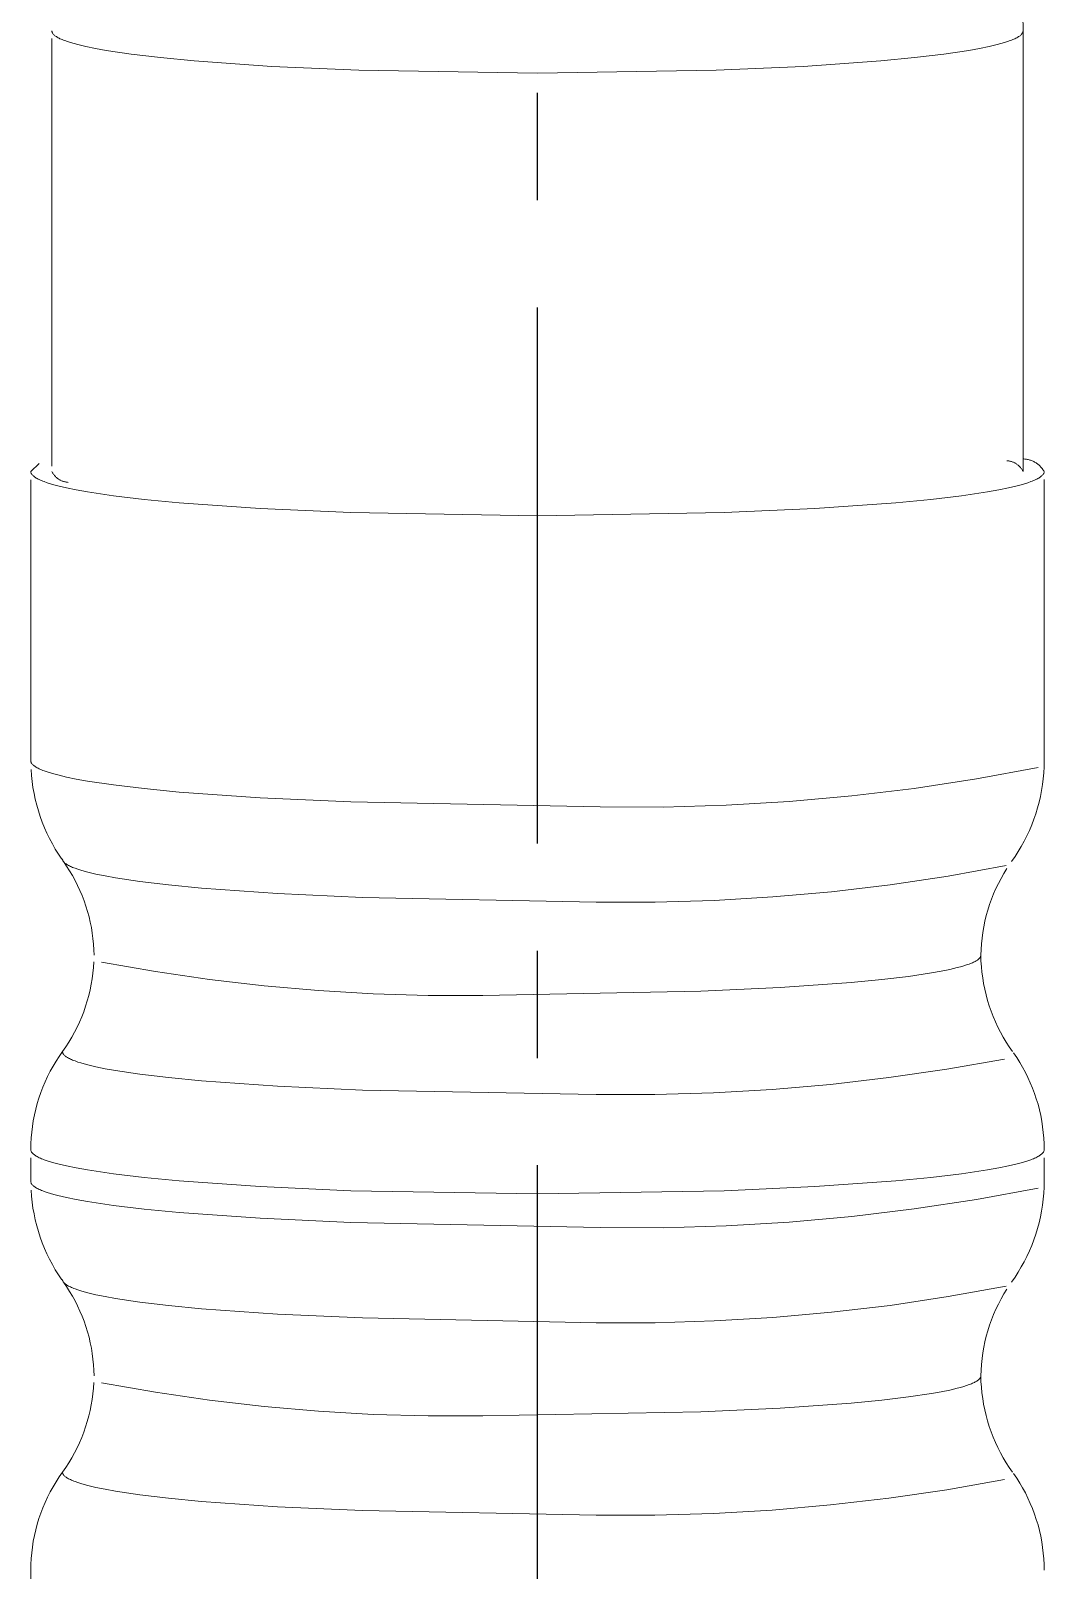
# Model space of a CAD drawing. Header units: millimetres. Extents: x 1991 to 2585, y -1131 to -711.
# Drawn here: x 2396.88 to 2408.88, y -1064.16 to -1045.93 of the extents above; entities that cross this region are included whole.
import ezdxf

# ---------------------------------------------------------------- set-up
doc = ezdxf.new("R2010")
doc.units = ezdxf.units.MM
doc.header["$LTSCALE"] = 0.1
doc.linetypes.add('CENTERX2', pattern=[101.6, 63.5, -12.7, 12.7, -12.7])
doc.layers.get('0').update_dxf_attribs({"lineweight": 13})
doc.layers.add('CENTER', color=1, linetype='CENTERX2')

msp = doc.modelspace()

# ---------------------------------------------------------------- linework, layer by layer
for p, q in [((2408.611, -1044.723), (2408.631, -1045.932)), ((2397.131, -1045.932), (2397.132, -1045.938)), ((2397.131, -1046.023), (2397.131, -1051.086)), ((2397.132, -1045.938), (2397.133, -1045.944)), ((2397.133, -1045.944), (2397.135, -1045.949)), ((2397.135, -1045.949), (2397.137, -1045.955)), ((2397.137, -1045.955), (2397.14, -1045.96)), ((2397.14, -1045.96), (2397.144, -1045.966)), ((2397.144, -1045.966), (2397.149, -1045.972)), ((2397.149, -1045.972), (2397.155, -1045.977)), ((2397.155, -1045.977), (2397.161, -1045.983)), ((2397.161, -1045.983), (2397.168, -1045.989)), ((2397.168, -1045.989), (2397.176, -1045.995)), ((2397.176, -1045.995), (2397.185, -1046)), ((2397.185, -1046), (2397.194, -1046.006)), ((2397.194, -1046.006), (2397.204, -1046.012)), ((2397.204, -1046.012), (2397.216, -1046.018)), ((2397.216, -1046.018), (2397.227, -1046.024)), ((2397.227, -1046.024), (2397.24, -1046.029)), ((2397.24, -1046.029), (2397.254, -1046.035)), ((2397.254, -1046.035), (2397.268, -1046.041)), ((2397.268, -1046.041), (2397.284, -1046.047)), ((2397.284, -1046.047), (2397.317, -1046.059)), ((2397.317, -1046.059), (2397.353, -1046.07)), ((2397.353, -1046.07), (2397.394, -1046.082)), ((2397.394, -1046.082), (2397.437, -1046.094)), ((2397.437, -1046.094), (2397.535, -1046.117)), ((2408.228, -1046.117), (2408.326, -1046.094)), ((2408.326, -1046.094), (2408.369, -1046.082)), ((2408.369, -1046.082), (2408.41, -1046.07)), ((2408.41, -1046.07), (2408.446, -1046.059)), ((2408.446, -1046.059), (2408.479, -1046.047)), ((2408.479, -1046.047), (2408.495, -1046.041)), ((2408.495, -1046.041), (2408.509, -1046.035)), ((2408.509, -1046.035), (2408.523, -1046.029)), ((2408.523, -1046.029), (2408.535, -1046.024)), ((2408.535, -1046.024), (2408.547, -1046.018)), ((2408.547, -1046.018), (2408.559, -1046.012)), ((2408.559, -1046.012), (2408.569, -1046.006)), ((2408.569, -1046.006), (2408.578, -1046)), ((2408.578, -1046), (2408.587, -1045.995)), ((2408.587, -1045.995), (2408.595, -1045.989)), ((2408.595, -1045.989), (2408.602, -1045.983)), ((2408.602, -1045.983), (2408.608, -1045.977)), ((2408.608, -1045.977), (2408.614, -1045.972)), ((2408.614, -1045.972), (2408.618, -1045.966)), ((2408.618, -1045.966), (2408.622, -1045.96)), ((2408.622, -1045.96), (2408.626, -1045.955)), ((2408.626, -1045.955), (2408.628, -1045.949)), ((2408.628, -1045.949), (2408.63, -1045.944)), ((2408.63, -1045.944), (2408.631, -1045.938)), ((2408.631, -1051.15), (2408.631, -1045.932)), ((2408.631, -1045.938), (2408.631, -1045.932)), ((2397.535, -1046.117), (2397.647, -1046.14)), ((2397.647, -1046.14), (2397.774, -1046.163)), ((2397.774, -1046.163), (2398.069, -1046.207)), ((2398.069, -1046.207), (2398.417, -1046.248)), ((2398.417, -1046.248), (2398.816, -1046.287)), ((2398.816, -1046.287), (2399.735, -1046.352)), ((2406.028, -1046.352), (2406.947, -1046.287)), ((2406.947, -1046.287), (2407.345, -1046.248)), ((2407.345, -1046.248), (2407.694, -1046.207)), ((2407.694, -1046.207), (2407.989, -1046.163)), ((2407.989, -1046.163), (2408.116, -1046.14)), ((2408.116, -1046.14), (2408.228, -1046.117)), ((2399.735, -1046.352), (2400.765, -1046.398)), ((2400.765, -1046.398), (2402.881, -1046.434)), ((2402.881, -1046.434), (2404.998, -1046.398)), ((2404.998, -1046.398), (2406.028, -1046.352)), ((2408.439, -1051.022), (2408.447, -1051.022)), ((2408.447, -1051.022), (2408.455, -1051.023)), ((2408.455, -1051.023), (2408.463, -1051.024)), ((2408.463, -1051.024), (2408.471, -1051.026)), ((2408.471, -1051.026), (2408.479, -1051.028)), ((2408.642, -1051.001), (2408.631, -1051.001)), ((2408.652, -1051.002), (2408.642, -1051.001)), ((2408.662, -1051.003), (2408.652, -1051.002)), ((2408.672, -1051.005), (2408.662, -1051.003)), ((2408.682, -1051.006), (2408.672, -1051.005)), ((2408.692, -1051.009), (2408.682, -1051.006)), ((2408.702, -1051.011), (2408.692, -1051.009)), ((2408.711, -1051.014), (2408.702, -1051.011)), ((2408.721, -1051.017), (2408.711, -1051.014)), ((2408.73, -1051.021), (2408.721, -1051.017)), ((2408.74, -1051.024), (2408.73, -1051.021)), ((2408.749, -1051.029), (2408.74, -1051.024)), ((2396.982, -1051.055), (2396.881, -1051.15)), ((2396.881, -1051.15), (2396.882, -1051.156)), ((2396.882, -1051.156), (2396.883, -1051.162)), ((2396.883, -1051.162), (2396.885, -1051.168)), ((2396.885, -1051.168), (2396.887, -1051.173)), ((2396.887, -1051.173), (2396.891, -1051.179)), ((2396.891, -1051.179), (2396.895, -1051.185)), ((2396.895, -1051.185), (2396.9, -1051.191)), ((2396.9, -1051.191), (2396.906, -1051.197)), ((2396.906, -1051.197), (2396.912, -1051.203)), ((2396.912, -1051.203), (2396.92, -1051.209)), ((2396.92, -1051.209), (2396.928, -1051.215)), ((2397.135, -1051.157), (2397.131, -1051.15)), ((2397.139, -1051.164), (2397.135, -1051.157)), ((2397.143, -1051.171), (2397.139, -1051.164)), ((2397.148, -1051.178), (2397.143, -1051.171)), ((2397.152, -1051.185), (2397.148, -1051.178)), ((2397.157, -1051.191), (2397.152, -1051.185)), ((2397.162, -1051.197), (2397.157, -1051.191)), ((2397.168, -1051.203), (2397.162, -1051.197)), ((2397.173, -1051.209), (2397.168, -1051.203)), ((2397.179, -1051.215), (2397.173, -1051.209)), ((2408.479, -1051.028), (2408.487, -1051.03)), ((2408.487, -1051.03), (2408.495, -1051.032)), ((2408.495, -1051.032), (2408.502, -1051.035)), ((2408.502, -1051.035), (2408.51, -1051.038)), ((2408.51, -1051.038), (2408.517, -1051.041)), ((2408.517, -1051.041), (2408.524, -1051.044)), ((2408.524, -1051.044), (2408.532, -1051.048)), ((2408.532, -1051.048), (2408.539, -1051.052)), ((2408.539, -1051.052), (2408.546, -1051.056)), ((2408.546, -1051.056), (2408.552, -1051.06)), ((2408.552, -1051.06), (2408.559, -1051.065)), ((2408.559, -1051.065), (2408.566, -1051.07)), ((2408.566, -1051.07), (2408.572, -1051.075)), ((2408.572, -1051.075), (2408.578, -1051.08)), ((2408.578, -1051.08), (2408.584, -1051.085)), ((2408.584, -1051.085), (2408.59, -1051.091)), ((2408.59, -1051.091), (2408.595, -1051.097)), ((2408.595, -1051.097), (2408.601, -1051.103)), ((2408.601, -1051.103), (2408.606, -1051.109)), ((2408.606, -1051.109), (2408.611, -1051.116)), ((2408.611, -1051.116), (2408.615, -1051.122)), ((2408.615, -1051.122), (2408.62, -1051.129)), ((2408.62, -1051.129), (2408.624, -1051.136)), ((2408.624, -1051.136), (2408.628, -1051.143)), ((2408.628, -1051.143), (2408.631, -1051.15)), ((2408.758, -1051.033), (2408.749, -1051.029)), ((2408.767, -1051.038), (2408.758, -1051.033)), ((2408.776, -1051.043), (2408.767, -1051.038)), ((2408.785, -1051.048), (2408.776, -1051.043)), ((2408.793, -1051.054), (2408.785, -1051.048)), ((2408.801, -1051.06), (2408.793, -1051.054)), ((2408.809, -1051.066), (2408.801, -1051.06)), ((2408.817, -1051.072), (2408.809, -1051.066)), ((2408.825, -1051.079), (2408.817, -1051.072)), ((2408.832, -1051.086), (2408.825, -1051.079)), ((2408.839, -1051.093), (2408.832, -1051.086)), ((2408.835, -1051.215), (2408.843, -1051.209)), ((2408.846, -1051.101), (2408.839, -1051.093)), ((2408.843, -1051.209), (2408.851, -1051.203)), ((2408.853, -1051.109), (2408.846, -1051.101)), ((2408.851, -1051.203), (2408.857, -1051.197)), ((2408.859, -1051.116), (2408.853, -1051.109)), ((2408.857, -1051.197), (2408.863, -1051.191)), ((2408.865, -1051.125), (2408.859, -1051.116)), ((2408.863, -1051.191), (2408.868, -1051.185)), ((2408.871, -1051.133), (2408.865, -1051.125)), ((2408.868, -1051.185), (2408.872, -1051.179)), ((2408.876, -1051.141), (2408.871, -1051.133)), ((2408.872, -1051.179), (2408.876, -1051.173)), ((2408.881, -1051.15), (2408.876, -1051.141)), ((2408.876, -1051.173), (2408.878, -1051.168)), ((2408.878, -1051.168), (2408.88, -1051.162)), ((2408.88, -1051.162), (2408.881, -1051.156)), ((2408.881, -1051.156), (2408.881, -1051.15)), ((2396.881, -1054.576), (2396.881, -1051.247)), ((2396.928, -1051.215), (2396.937, -1051.221)), ((2396.937, -1051.221), (2396.947, -1051.227)), ((2396.947, -1051.227), (2396.958, -1051.233)), ((2396.958, -1051.233), (2396.969, -1051.239)), ((2396.969, -1051.239), (2396.982, -1051.245)), ((2396.982, -1051.245), (2396.995, -1051.251)), ((2396.995, -1051.251), (2397.009, -1051.257)), ((2397.009, -1051.257), (2397.024, -1051.263)), ((2397.024, -1051.263), (2397.04, -1051.27)), ((2397.04, -1051.27), (2397.075, -1051.282)), ((2397.075, -1051.282), (2397.113, -1051.294)), ((2397.113, -1051.294), (2397.155, -1051.306)), ((2397.155, -1051.306), (2397.201, -1051.318)), ((2397.185, -1051.22), (2397.179, -1051.215)), ((2397.191, -1051.226), (2397.185, -1051.22)), ((2397.197, -1051.231), (2397.191, -1051.226)), ((2397.204, -1051.235), (2397.197, -1051.231)), ((2397.201, -1051.318), (2397.303, -1051.343)), ((2397.21, -1051.24), (2397.204, -1051.235)), ((2397.217, -1051.244), (2397.21, -1051.24)), ((2397.224, -1051.249), (2397.217, -1051.244)), ((2397.231, -1051.252), (2397.224, -1051.249)), ((2397.238, -1051.256), (2397.231, -1051.252)), ((2397.246, -1051.259), (2397.238, -1051.256)), ((2397.253, -1051.263), (2397.246, -1051.259)), ((2397.261, -1051.265), (2397.253, -1051.263)), ((2397.268, -1051.268), (2397.261, -1051.265)), ((2397.276, -1051.27), (2397.268, -1051.268)), ((2397.284, -1051.272), (2397.276, -1051.27)), ((2397.292, -1051.274), (2397.284, -1051.272)), ((2397.3, -1051.276), (2397.292, -1051.274)), ((2397.308, -1051.277), (2397.3, -1051.276)), ((2397.303, -1051.343), (2397.42, -1051.367)), ((2397.316, -1051.278), (2397.308, -1051.277)), ((2397.324, -1051.279), (2397.316, -1051.278)), ((2397.42, -1051.367), (2397.552, -1051.39)), ((2397.552, -1051.39), (2397.859, -1051.436)), ((2407.903, -1051.436), (2408.211, -1051.39)), ((2408.211, -1051.39), (2408.343, -1051.367)), ((2408.343, -1051.367), (2408.46, -1051.343)), ((2408.46, -1051.343), (2408.562, -1051.318)), ((2408.562, -1051.318), (2408.608, -1051.306)), ((2408.608, -1051.306), (2408.65, -1051.294)), ((2408.65, -1051.294), (2408.688, -1051.282)), ((2408.688, -1051.282), (2408.723, -1051.27)), ((2408.723, -1051.27), (2408.739, -1051.263)), ((2408.739, -1051.263), (2408.754, -1051.257)), ((2408.754, -1051.257), (2408.768, -1051.251)), ((2408.768, -1051.251), (2408.781, -1051.245)), ((2408.781, -1051.245), (2408.794, -1051.239)), ((2408.794, -1051.239), (2408.805, -1051.233)), ((2408.805, -1051.233), (2408.816, -1051.227)), ((2408.816, -1051.227), (2408.826, -1051.221)), ((2408.826, -1051.221), (2408.835, -1051.215)), ((2408.881, -1051.245), (2408.881, -1054.576)), ((2397.859, -1051.436), (2398.223, -1051.48)), ((2398.223, -1051.48), (2398.639, -1051.52)), ((2398.639, -1051.52), (2399.598, -1051.588)), ((2406.165, -1051.588), (2407.124, -1051.52)), ((2407.124, -1051.52), (2407.54, -1051.48)), ((2407.54, -1051.48), (2407.903, -1051.436)), ((2399.598, -1051.588), (2400.673, -1051.636)), ((2400.673, -1051.636), (2402.881, -1051.673)), ((2402.881, -1051.673), (2405.09, -1051.636)), ((2405.09, -1051.636), (2406.165, -1051.588)), ((2396.881, -1054.576), (2396.882, -1054.582)), ((2396.882, -1054.582), (2396.883, -1054.587)), ((2396.883, -1054.587), (2396.885, -1054.593)), ((2396.885, -1054.593), (2396.887, -1054.599)), ((2396.887, -1054.599), (2396.891, -1054.605)), ((2396.891, -1054.605), (2396.895, -1054.611)), ((2396.895, -1054.611), (2396.9, -1054.617)), ((2396.9, -1054.617), (2396.906, -1054.623)), ((2396.906, -1054.623), (2396.912, -1054.629)), ((2396.912, -1054.629), (2396.92, -1054.635)), ((2396.92, -1054.635), (2396.928, -1054.641)), ((2396.928, -1054.641), (2396.937, -1054.647)), ((2396.937, -1054.647), (2396.947, -1054.653)), ((2396.947, -1054.653), (2396.958, -1054.659)), ((2396.958, -1054.659), (2396.969, -1054.665)), ((2396.969, -1054.665), (2396.982, -1054.671)), ((2396.982, -1054.671), (2396.995, -1054.677)), ((2408.079, -1054.79), (2408.811, -1054.656)), ((2408.876, -1054.717), (2408.88, -1054.646)), ((2408.88, -1054.646), (2408.881, -1054.576)), ((2396.884, -1054.68), (2396.889, -1054.751)), ((2396.889, -1054.751), (2396.897, -1054.822)), ((2396.897, -1054.822), (2396.907, -1054.892)), ((2396.995, -1054.677), (2397.009, -1054.683)), ((2397.009, -1054.683), (2397.024, -1054.689)), ((2397.024, -1054.689), (2397.04, -1054.695)), ((2397.04, -1054.695), (2397.075, -1054.707)), ((2397.075, -1054.707), (2397.113, -1054.72)), ((2397.113, -1054.72), (2397.155, -1054.732)), ((2397.155, -1054.732), (2397.201, -1054.744)), ((2397.201, -1054.744), (2397.303, -1054.768)), ((2397.303, -1054.768), (2397.42, -1054.792)), ((2397.42, -1054.792), (2397.552, -1054.816)), ((2397.552, -1054.816), (2397.859, -1054.862)), ((2407.343, -1054.902), (2408.079, -1054.79)), ((2408.861, -1054.858), (2408.87, -1054.788)), ((2408.87, -1054.788), (2408.876, -1054.717)), ((2396.907, -1054.892), (2396.92, -1054.962)), ((2396.92, -1054.962), (2396.934, -1055.032)), ((2396.934, -1055.032), (2396.952, -1055.101)), ((2397.859, -1054.862), (2398.223, -1054.905)), ((2398.223, -1054.905), (2398.639, -1054.946)), ((2398.639, -1054.946), (2399.598, -1055.013)), ((2399.598, -1055.013), (2400.673, -1055.062)), ((2405.86, -1055.058), (2406.602, -1054.991)), ((2406.602, -1054.991), (2407.343, -1054.902)), ((2408.82, -1055.066), (2408.836, -1054.997)), ((2408.836, -1054.997), (2408.85, -1054.928)), ((2408.85, -1054.928), (2408.861, -1054.858)), ((2396.952, -1055.101), (2396.971, -1055.169)), ((2396.971, -1055.169), (2396.993, -1055.237)), ((2400.673, -1055.062), (2403.625, -1055.122)), ((2403.625, -1055.122), (2404.37, -1055.124)), ((2404.37, -1055.124), (2405.115, -1055.102)), ((2405.115, -1055.102), (2405.86, -1055.058)), ((2408.758, -1055.269), (2408.781, -1055.202)), ((2408.781, -1055.202), (2408.802, -1055.134)), ((2408.802, -1055.134), (2408.82, -1055.066)), ((2396.993, -1055.237), (2397.017, -1055.303)), ((2397.017, -1055.303), (2397.044, -1055.369)), ((2397.044, -1055.369), (2397.073, -1055.434)), ((2408.676, -1055.464), (2408.706, -1055.4)), ((2408.706, -1055.4), (2408.733, -1055.335)), ((2408.733, -1055.335), (2408.758, -1055.269)), ((2397.073, -1055.434), (2397.104, -1055.498)), ((2397.104, -1055.498), (2397.137, -1055.561)), ((2397.137, -1055.561), (2397.172, -1055.623)), ((2408.61, -1055.59), (2408.644, -1055.528)), ((2408.644, -1055.528), (2408.676, -1055.464)), ((2397.172, -1055.623), (2397.21, -1055.683)), ((2397.21, -1055.683), (2397.249, -1055.742)), ((2397.257, -1055.743), (2397.256, -1055.737)), ((2397.258, -1055.748), (2397.257, -1055.743)), ((2397.26, -1055.754), (2397.258, -1055.748)), ((2397.262, -1055.759), (2397.26, -1055.754)), ((2397.265, -1055.765), (2397.262, -1055.759)), ((2397.269, -1055.77), (2397.265, -1055.765)), ((2408.495, -1055.768), (2408.536, -1055.71)), ((2408.536, -1055.71), (2408.574, -1055.65)), ((2408.574, -1055.65), (2408.61, -1055.59)), ((2397.268, -1055.768), (2397.305, -1055.822)), ((2397.274, -1055.776), (2397.269, -1055.77)), ((2397.279, -1055.781), (2397.274, -1055.776)), ((2397.285, -1055.787), (2397.279, -1055.781)), ((2397.292, -1055.792), (2397.285, -1055.787)), ((2397.3, -1055.798), (2397.292, -1055.792)), ((2397.308, -1055.804), (2397.3, -1055.798)), ((2397.305, -1055.822), (2397.34, -1055.878)), ((2397.318, -1055.809), (2397.308, -1055.804)), ((2397.328, -1055.815), (2397.318, -1055.809)), ((2397.339, -1055.821), (2397.328, -1055.815)), ((2397.35, -1055.826), (2397.339, -1055.821)), ((2397.34, -1055.878), (2397.374, -1055.935)), ((2397.363, -1055.832), (2397.35, -1055.826)), ((2397.376, -1055.838), (2397.363, -1055.832)), ((2397.374, -1055.935), (2397.405, -1055.993)), ((2397.39, -1055.844), (2397.376, -1055.838)), ((2397.405, -1055.849), (2397.39, -1055.844)), ((2397.438, -1055.861), (2397.405, -1055.849)), ((2397.474, -1055.872), (2397.438, -1055.861)), ((2397.513, -1055.884), (2397.474, -1055.872)), ((2397.556, -1055.895), (2397.513, -1055.884)), ((2397.651, -1055.918), (2397.556, -1055.895)), ((2397.761, -1055.94), (2397.651, -1055.918)), ((2397.885, -1055.962), (2397.761, -1055.94)), ((2407.746, -1055.941), (2407.056, -1056.044)), ((2408.431, -1055.817), (2407.746, -1055.941)), ((2408.37, -1055.968), (2408.403, -1055.909)), ((2408.403, -1055.909), (2408.439, -1055.851)), ((2397.405, -1055.993), (2397.435, -1056.051)), ((2397.435, -1056.051), (2397.463, -1056.111)), ((2397.463, -1056.111), (2397.489, -1056.172)), ((2398.173, -1056.006), (2397.885, -1055.962)), ((2398.514, -1056.046), (2398.173, -1056.006)), ((2398.904, -1056.084), (2398.514, -1056.046)), ((2399.803, -1056.148), (2398.904, -1056.084)), ((2406.364, -1056.126), (2405.668, -1056.188)), ((2407.056, -1056.044), (2406.364, -1056.126)), ((2408.283, -1056.152), (2408.31, -1056.09)), ((2408.31, -1056.09), (2408.339, -1056.029)), ((2408.339, -1056.029), (2408.37, -1055.968)), ((2397.489, -1056.172), (2397.512, -1056.233)), ((2397.512, -1056.233), (2397.534, -1056.296)), ((2397.534, -1056.296), (2397.553, -1056.359)), ((2400.811, -1056.193), (2399.803, -1056.148)), ((2403.577, -1056.249), (2400.811, -1056.193)), ((2404.274, -1056.249), (2403.577, -1056.249)), ((2404.972, -1056.229), (2404.274, -1056.249)), ((2405.668, -1056.188), (2404.972, -1056.229)), ((2408.214, -1056.344), (2408.235, -1056.279)), ((2408.235, -1056.279), (2408.258, -1056.215)), ((2408.258, -1056.215), (2408.283, -1056.152)), ((2397.553, -1056.359), (2397.571, -1056.422)), ((2397.571, -1056.422), (2397.586, -1056.486)), ((2397.586, -1056.486), (2397.599, -1056.551)), ((2408.166, -1056.541), (2408.18, -1056.475)), ((2408.18, -1056.475), (2408.196, -1056.409)), ((2408.196, -1056.409), (2408.214, -1056.344)), ((2397.599, -1056.551), (2397.61, -1056.616)), ((2397.61, -1056.616), (2397.618, -1056.681)), ((2408.138, -1056.743), (2408.145, -1056.675)), ((2408.145, -1056.675), (2408.155, -1056.608)), ((2408.155, -1056.608), (2408.166, -1056.541)), ((2397.618, -1056.681), (2397.625, -1056.747)), ((2397.625, -1056.747), (2397.629, -1056.813)), ((2397.629, -1056.813), (2397.631, -1056.879)), ((2408.132, -1056.878), (2408.134, -1056.81)), ((2408.134, -1056.81), (2408.138, -1056.743)), ((2397.624, -1057.024), (2397.618, -1057.091)), ((2397.629, -1056.957), (2397.624, -1057.024)), ((2398.357, -1057.073), (2397.719, -1056.961)), ((2407.852, -1057.025), (2407.763, -1057.047)), ((2407.892, -1057.015), (2407.852, -1057.025)), ((2407.929, -1057.004), (2407.892, -1057.015)), ((2407.962, -1056.993), (2407.929, -1057.004)), ((2407.993, -1056.983), (2407.962, -1056.993)), ((2408.007, -1056.977), (2407.993, -1056.983)), ((2408.02, -1056.972), (2408.007, -1056.977)), ((2408.032, -1056.967), (2408.02, -1056.972)), ((2408.044, -1056.961), (2408.032, -1056.967)), ((2408.055, -1056.956), (2408.044, -1056.961)), ((2408.065, -1056.951), (2408.055, -1056.956)), ((2408.074, -1056.946), (2408.065, -1056.951)), ((2408.083, -1056.94), (2408.074, -1056.946)), ((2408.091, -1056.935), (2408.083, -1056.94)), ((2408.098, -1056.93), (2408.091, -1056.935)), ((2408.105, -1056.925), (2408.098, -1056.93)), ((2408.11, -1056.919), (2408.105, -1056.925)), ((2408.115, -1056.914), (2408.11, -1056.919)), ((2408.12, -1056.909), (2408.115, -1056.914)), ((2408.123, -1056.904), (2408.12, -1056.909)), ((2408.126, -1056.899), (2408.123, -1056.904)), ((2408.129, -1056.893), (2408.126, -1056.899)), ((2408.13, -1056.888), (2408.129, -1056.893)), ((2408.131, -1056.883), (2408.13, -1056.888)), ((2408.132, -1056.878), (2408.131, -1056.883)), ((2408.133, -1056.946), (2408.132, -1056.878)), ((2408.138, -1057.014), (2408.133, -1056.946)), ((2408.144, -1057.081), (2408.138, -1057.014)), ((2397.597, -1057.223), (2397.584, -1057.289)), ((2397.609, -1057.157), (2397.597, -1057.223)), ((2397.618, -1057.091), (2397.609, -1057.157)), ((2398.998, -1057.166), (2398.357, -1057.073)), ((2399.643, -1057.241), (2398.998, -1057.166)), ((2406.594, -1057.202), (2405.754, -1057.261)), ((2406.957, -1057.167), (2406.594, -1057.202)), ((2407.276, -1057.129), (2406.957, -1057.167)), ((2407.545, -1057.088), (2407.276, -1057.129)), ((2407.66, -1057.068), (2407.545, -1057.088)), ((2407.763, -1057.047), (2407.66, -1057.068)), ((2408.153, -1057.148), (2408.144, -1057.081)), ((2408.164, -1057.215), (2408.153, -1057.148)), ((2408.177, -1057.282), (2408.164, -1057.215)), ((2397.568, -1057.354), (2397.55, -1057.419)), ((2397.584, -1057.289), (2397.568, -1057.354)), ((2400.289, -1057.297), (2399.643, -1057.241)), ((2400.937, -1057.335), (2400.289, -1057.297)), ((2401.586, -1057.354), (2400.937, -1057.335)), ((2402.234, -1057.354), (2401.586, -1057.354)), ((2404.814, -1057.304), (2402.234, -1057.354)), ((2405.754, -1057.261), (2404.814, -1057.304)), ((2408.193, -1057.348), (2408.177, -1057.282)), ((2408.211, -1057.413), (2408.193, -1057.348)), ((2397.508, -1057.547), (2397.484, -1057.609)), ((2397.53, -1057.483), (2397.508, -1057.547)), ((2397.55, -1057.419), (2397.53, -1057.483)), ((2408.231, -1057.478), (2408.211, -1057.413)), ((2408.253, -1057.542), (2408.231, -1057.478)), ((2408.277, -1057.605), (2408.253, -1057.542)), ((2397.429, -1057.732), (2397.398, -1057.791)), ((2397.457, -1057.671), (2397.429, -1057.732)), ((2397.484, -1057.609), (2397.457, -1057.671)), ((2408.304, -1057.667), (2408.277, -1057.605)), ((2408.333, -1057.729), (2408.304, -1057.667)), ((2408.363, -1057.789), (2408.333, -1057.729)), ((2397.331, -1057.908), (2397.295, -1057.964)), ((2397.366, -1057.85), (2397.331, -1057.908)), ((2397.398, -1057.791), (2397.366, -1057.85)), ((2408.396, -1057.848), (2408.363, -1057.789)), ((2408.431, -1057.907), (2408.396, -1057.848)), ((2408.468, -1057.964), (2408.431, -1057.907)), ((2397.145, -1058.193), (2397.18, -1058.134)), ((2397.18, -1058.134), (2397.217, -1058.076)), ((2397.217, -1058.076), (2397.256, -1058.019)), ((2397.295, -1057.964), (2397.256, -1058.019)), ((2397.256, -1058.019), (2397.257, -1058.025)), ((2397.257, -1058.025), (2397.258, -1058.03)), ((2397.258, -1058.03), (2397.26, -1058.036)), ((2397.26, -1058.036), (2397.262, -1058.041)), ((2397.262, -1058.041), (2397.265, -1058.047)), ((2397.265, -1058.047), (2397.269, -1058.052)), ((2397.269, -1058.052), (2397.274, -1058.058)), ((2397.274, -1058.058), (2397.279, -1058.063)), ((2397.279, -1058.063), (2397.285, -1058.069)), ((2397.285, -1058.069), (2397.292, -1058.074)), ((2397.292, -1058.074), (2397.3, -1058.08)), ((2397.3, -1058.08), (2397.308, -1058.086)), ((2397.308, -1058.086), (2397.318, -1058.091)), ((2397.318, -1058.091), (2397.328, -1058.097)), ((2397.328, -1058.097), (2397.339, -1058.103)), ((2397.339, -1058.103), (2397.35, -1058.108)), ((2397.35, -1058.108), (2397.363, -1058.114)), ((2397.363, -1058.114), (2397.376, -1058.12)), ((2397.376, -1058.12), (2397.39, -1058.125)), ((2397.39, -1058.125), (2397.405, -1058.131)), ((2397.405, -1058.131), (2397.438, -1058.143)), ((2407.729, -1058.228), (2408.413, -1058.108)), ((2408.506, -1058.019), (2408.468, -1057.964)), ((2408.517, -1058.034), (2408.556, -1058.091)), ((2408.556, -1058.091), (2408.592, -1058.148)), ((2397.051, -1058.377), (2397.08, -1058.315)), ((2397.08, -1058.315), (2397.111, -1058.253)), ((2397.111, -1058.253), (2397.145, -1058.193)), ((2397.438, -1058.143), (2397.474, -1058.154)), ((2397.474, -1058.154), (2397.513, -1058.166)), ((2397.513, -1058.166), (2397.556, -1058.177)), ((2397.556, -1058.177), (2397.651, -1058.2)), ((2397.651, -1058.2), (2397.761, -1058.222)), ((2397.761, -1058.222), (2397.885, -1058.244)), ((2397.885, -1058.244), (2398.173, -1058.287)), ((2398.173, -1058.287), (2398.514, -1058.328)), ((2407.042, -1058.327), (2407.729, -1058.228)), ((2408.592, -1058.148), (2408.626, -1058.206)), ((2408.626, -1058.206), (2408.658, -1058.266)), ((2408.658, -1058.266), (2408.689, -1058.327)), ((2397, -1058.505), (2397.024, -1058.441)), ((2397.024, -1058.441), (2397.051, -1058.377)), ((2398.514, -1058.328), (2398.904, -1058.366)), ((2398.904, -1058.366), (2399.803, -1058.43)), ((2399.803, -1058.43), (2400.811, -1058.475)), ((2400.811, -1058.475), (2403.575, -1058.529)), ((2404.964, -1058.508), (2405.659, -1058.468)), ((2405.659, -1058.468), (2406.351, -1058.408)), ((2406.351, -1058.408), (2407.042, -1058.327)), ((2408.689, -1058.327), (2408.717, -1058.389)), ((2408.717, -1058.389), (2408.743, -1058.451)), ((2408.743, -1058.451), (2408.767, -1058.515)), ((2396.94, -1058.703), (2396.958, -1058.636)), ((2396.958, -1058.636), (2396.978, -1058.57)), ((2396.978, -1058.57), (2397, -1058.505)), ((2403.575, -1058.529), (2404.269, -1058.528)), ((2404.269, -1058.528), (2404.964, -1058.508)), ((2408.767, -1058.515), (2408.788, -1058.579)), ((2408.788, -1058.579), (2408.808, -1058.644)), ((2408.808, -1058.644), (2408.825, -1058.71)), ((2396.901, -1058.906), (2396.911, -1058.838)), ((2396.911, -1058.838), (2396.924, -1058.77)), ((2396.924, -1058.77), (2396.94, -1058.703)), ((2408.825, -1058.71), (2408.84, -1058.776)), ((2408.84, -1058.776), (2408.853, -1058.843)), ((2408.853, -1058.843), (2408.863, -1058.91)), ((2396.883, -1059.112), (2396.886, -1059.043)), ((2396.886, -1059.043), (2396.892, -1058.974)), ((2396.892, -1058.974), (2396.901, -1058.906)), ((2408.863, -1058.91), (2408.871, -1058.977)), ((2408.871, -1058.977), (2408.877, -1059.045)), ((2408.877, -1059.045), (2408.88, -1059.113)), ((2396.881, -1059.181), (2396.883, -1059.112)), ((2396.881, -1059.181), (2396.882, -1059.186)), ((2396.882, -1059.186), (2396.883, -1059.192)), ((2396.883, -1059.192), (2396.885, -1059.198)), ((2396.885, -1059.198), (2396.887, -1059.204)), ((2396.887, -1059.204), (2396.891, -1059.21)), ((2396.891, -1059.21), (2396.895, -1059.216)), ((2396.895, -1059.216), (2396.9, -1059.222)), ((2396.9, -1059.222), (2396.906, -1059.228)), ((2396.906, -1059.228), (2396.912, -1059.234)), ((2408.851, -1059.234), (2408.857, -1059.228)), ((2408.857, -1059.228), (2408.863, -1059.222)), ((2408.863, -1059.222), (2408.868, -1059.216)), ((2408.868, -1059.216), (2408.872, -1059.21)), ((2408.872, -1059.21), (2408.876, -1059.204)), ((2408.876, -1059.204), (2408.878, -1059.198)), ((2408.878, -1059.198), (2408.88, -1059.192)), ((2408.88, -1059.113), (2408.881, -1059.181)), ((2408.88, -1059.192), (2408.881, -1059.186)), ((2408.881, -1059.186), (2408.881, -1059.181)), ((2396.881, -1059.557), (2396.881, -1059.276)), ((2396.912, -1059.234), (2396.92, -1059.24)), ((2396.92, -1059.24), (2396.928, -1059.246)), ((2396.928, -1059.246), (2396.937, -1059.252)), ((2396.937, -1059.252), (2396.947, -1059.258)), ((2396.947, -1059.258), (2396.958, -1059.264)), ((2396.958, -1059.264), (2396.969, -1059.27)), ((2396.969, -1059.27), (2396.982, -1059.276)), ((2396.982, -1059.276), (2396.995, -1059.282)), ((2396.995, -1059.282), (2397.009, -1059.288)), ((2397.009, -1059.288), (2397.024, -1059.294)), ((2397.024, -1059.294), (2397.04, -1059.3)), ((2397.04, -1059.3), (2397.075, -1059.312)), ((2397.075, -1059.312), (2397.113, -1059.325)), ((2397.113, -1059.325), (2397.155, -1059.337)), ((2397.155, -1059.337), (2397.201, -1059.349)), ((2397.201, -1059.349), (2397.303, -1059.373)), ((2397.303, -1059.373), (2397.42, -1059.397)), ((2397.42, -1059.397), (2397.552, -1059.421)), ((2408.211, -1059.421), (2408.343, -1059.397)), ((2408.343, -1059.397), (2408.46, -1059.373)), ((2408.46, -1059.373), (2408.562, -1059.349)), ((2408.562, -1059.349), (2408.608, -1059.337)), ((2408.608, -1059.337), (2408.65, -1059.325)), ((2408.65, -1059.325), (2408.688, -1059.312)), ((2408.688, -1059.312), (2408.723, -1059.3)), ((2408.723, -1059.3), (2408.739, -1059.294)), ((2408.739, -1059.294), (2408.754, -1059.288)), ((2408.754, -1059.288), (2408.768, -1059.282)), ((2408.768, -1059.282), (2408.781, -1059.276)), ((2408.781, -1059.276), (2408.794, -1059.27)), ((2408.794, -1059.27), (2408.805, -1059.264)), ((2408.805, -1059.264), (2408.816, -1059.258)), ((2408.816, -1059.258), (2408.826, -1059.252)), ((2408.826, -1059.252), (2408.835, -1059.246)), ((2408.835, -1059.246), (2408.843, -1059.24)), ((2408.843, -1059.24), (2408.851, -1059.234)), ((2408.881, -1059.276), (2408.881, -1059.557)), ((2396.881, -1059.557), (2396.882, -1059.563)), ((2396.882, -1059.563), (2396.883, -1059.568)), ((2396.883, -1059.568), (2396.885, -1059.574)), ((2396.885, -1059.574), (2396.887, -1059.58)), ((2396.887, -1059.58), (2396.891, -1059.586)), ((2396.891, -1059.586), (2396.895, -1059.592)), ((2396.895, -1059.592), (2396.9, -1059.598)), ((2397.552, -1059.421), (2397.859, -1059.467)), ((2397.859, -1059.467), (2398.223, -1059.51)), ((2398.223, -1059.51), (2398.639, -1059.55)), ((2398.639, -1059.55), (2399.598, -1059.618)), ((2406.165, -1059.618), (2407.124, -1059.55)), ((2407.124, -1059.55), (2407.54, -1059.51)), ((2407.54, -1059.51), (2407.903, -1059.467)), ((2407.903, -1059.467), (2408.211, -1059.421)), ((2408.88, -1059.627), (2408.881, -1059.557)), ((2396.884, -1059.661), (2396.889, -1059.732)), ((2396.889, -1059.732), (2396.897, -1059.803)), ((2396.9, -1059.598), (2396.906, -1059.604)), ((2396.906, -1059.604), (2396.912, -1059.61)), ((2396.912, -1059.61), (2396.92, -1059.616)), ((2396.92, -1059.616), (2396.928, -1059.622)), ((2396.928, -1059.622), (2396.937, -1059.628)), ((2396.937, -1059.628), (2396.947, -1059.634)), ((2396.947, -1059.634), (2396.958, -1059.64)), ((2396.958, -1059.64), (2396.969, -1059.646)), ((2396.969, -1059.646), (2396.982, -1059.652)), ((2396.982, -1059.652), (2396.995, -1059.658)), ((2396.995, -1059.658), (2397.009, -1059.664)), ((2397.009, -1059.664), (2397.024, -1059.67)), ((2397.024, -1059.67), (2397.04, -1059.676)), ((2397.04, -1059.676), (2397.075, -1059.688)), ((2397.075, -1059.688), (2397.113, -1059.701)), ((2397.113, -1059.701), (2397.155, -1059.713)), ((2397.155, -1059.713), (2397.201, -1059.725)), ((2397.201, -1059.725), (2397.303, -1059.749)), ((2397.303, -1059.749), (2397.42, -1059.773)), ((2397.42, -1059.773), (2397.552, -1059.797)), ((2399.598, -1059.618), (2400.673, -1059.667)), ((2400.673, -1059.667), (2402.881, -1059.704)), ((2402.881, -1059.704), (2405.09, -1059.667)), ((2405.09, -1059.667), (2406.165, -1059.618)), ((2407.343, -1059.883), (2408.079, -1059.771)), ((2408.079, -1059.771), (2408.811, -1059.637)), ((2408.861, -1059.839), (2408.87, -1059.769)), ((2408.87, -1059.769), (2408.876, -1059.698)), ((2408.876, -1059.698), (2408.88, -1059.627)), ((2396.897, -1059.803), (2396.907, -1059.873)), ((2396.907, -1059.873), (2396.92, -1059.943)), ((2396.92, -1059.943), (2396.934, -1060.013)), ((2397.552, -1059.797), (2397.859, -1059.843)), ((2397.859, -1059.843), (2398.223, -1059.886)), ((2398.223, -1059.886), (2398.639, -1059.926)), ((2398.639, -1059.926), (2399.598, -1059.994)), ((2406.602, -1059.972), (2407.343, -1059.883)), ((2408.836, -1059.978), (2408.85, -1059.909)), ((2408.85, -1059.909), (2408.861, -1059.839)), ((2396.934, -1060.013), (2396.952, -1060.082)), ((2396.952, -1060.082), (2396.971, -1060.15)), ((2399.598, -1059.994), (2400.673, -1060.043)), ((2400.673, -1060.043), (2403.625, -1060.103)), ((2403.625, -1060.103), (2404.37, -1060.105)), ((2404.37, -1060.105), (2405.115, -1060.083)), ((2405.115, -1060.083), (2405.86, -1060.039)), ((2405.86, -1060.039), (2406.602, -1059.972)), ((2408.781, -1060.183), (2408.802, -1060.115)), ((2408.802, -1060.115), (2408.82, -1060.047)), ((2408.82, -1060.047), (2408.836, -1059.978)), ((2396.971, -1060.15), (2396.993, -1060.218)), ((2396.993, -1060.218), (2397.017, -1060.284)), ((2397.017, -1060.284), (2397.044, -1060.35)), ((2408.706, -1060.381), (2408.733, -1060.316)), ((2408.733, -1060.316), (2408.758, -1060.25)), ((2408.758, -1060.25), (2408.781, -1060.183)), ((2397.044, -1060.35), (2397.073, -1060.415)), ((2397.073, -1060.415), (2397.104, -1060.479)), ((2397.104, -1060.479), (2397.137, -1060.542)), ((2408.644, -1060.508), (2408.676, -1060.445)), ((2408.676, -1060.445), (2408.706, -1060.381)), ((2397.137, -1060.542), (2397.172, -1060.604)), ((2397.172, -1060.604), (2397.21, -1060.664)), ((2397.21, -1060.664), (2397.249, -1060.723)), ((2408.536, -1060.691), (2408.574, -1060.631)), ((2408.574, -1060.631), (2408.61, -1060.57)), ((2408.61, -1060.57), (2408.644, -1060.508)), ((2397.257, -1060.724), (2397.256, -1060.718)), ((2397.258, -1060.729), (2397.257, -1060.724)), ((2397.26, -1060.735), (2397.258, -1060.729)), ((2397.262, -1060.74), (2397.26, -1060.735)), ((2397.265, -1060.746), (2397.262, -1060.74)), ((2397.269, -1060.751), (2397.265, -1060.746)), ((2397.268, -1060.749), (2397.305, -1060.803)), ((2397.274, -1060.757), (2397.269, -1060.751)), ((2397.279, -1060.762), (2397.274, -1060.757)), ((2397.285, -1060.768), (2397.279, -1060.762)), ((2397.292, -1060.773), (2397.285, -1060.768)), ((2397.3, -1060.779), (2397.292, -1060.773)), ((2397.308, -1060.785), (2397.3, -1060.779)), ((2397.305, -1060.803), (2397.34, -1060.859)), ((2397.318, -1060.79), (2397.308, -1060.785)), ((2397.328, -1060.796), (2397.318, -1060.79)), ((2397.339, -1060.802), (2397.328, -1060.796)), ((2397.35, -1060.807), (2397.339, -1060.802)), ((2397.34, -1060.859), (2397.374, -1060.916)), ((2397.363, -1060.813), (2397.35, -1060.807)), ((2397.376, -1060.819), (2397.363, -1060.813)), ((2397.39, -1060.825), (2397.376, -1060.819)), ((2397.405, -1060.83), (2397.39, -1060.825)), ((2397.438, -1060.842), (2397.405, -1060.83)), ((2397.474, -1060.853), (2397.438, -1060.842)), ((2397.513, -1060.865), (2397.474, -1060.853)), ((2397.556, -1060.876), (2397.513, -1060.865)), ((2408.431, -1060.798), (2407.746, -1060.922)), ((2408.403, -1060.89), (2408.439, -1060.832)), ((2408.495, -1060.749), (2408.536, -1060.691)), ((2397.374, -1060.916), (2397.405, -1060.973)), ((2397.405, -1060.973), (2397.435, -1061.032)), ((2397.435, -1061.032), (2397.463, -1061.092)), ((2397.651, -1060.899), (2397.556, -1060.876)), ((2397.761, -1060.921), (2397.651, -1060.899)), ((2397.885, -1060.943), (2397.761, -1060.921)), ((2398.173, -1060.986), (2397.885, -1060.943)), ((2398.514, -1061.027), (2398.173, -1060.986)), ((2398.904, -1061.065), (2398.514, -1061.027)), ((2407.056, -1061.025), (2406.364, -1061.107)), ((2407.746, -1060.922), (2407.056, -1061.025)), ((2408.31, -1061.071), (2408.339, -1061.01)), ((2408.339, -1061.01), (2408.37, -1060.949)), ((2408.37, -1060.949), (2408.403, -1060.89)), ((2397.463, -1061.092), (2397.489, -1061.153)), ((2397.489, -1061.153), (2397.512, -1061.214)), ((2397.512, -1061.214), (2397.534, -1061.277)), ((2399.803, -1061.129), (2398.904, -1061.065)), ((2400.811, -1061.174), (2399.803, -1061.129)), ((2403.577, -1061.23), (2400.811, -1061.174)), ((2404.274, -1061.23), (2403.577, -1061.23)), ((2404.972, -1061.21), (2404.274, -1061.23)), ((2405.668, -1061.169), (2404.972, -1061.21)), ((2406.364, -1061.107), (2405.668, -1061.169)), ((2408.235, -1061.26), (2408.258, -1061.196)), ((2408.258, -1061.196), (2408.283, -1061.133)), ((2408.283, -1061.133), (2408.31, -1061.071)), ((2397.534, -1061.277), (2397.553, -1061.34)), ((2397.553, -1061.34), (2397.571, -1061.403)), ((2397.571, -1061.403), (2397.586, -1061.467)), ((2408.18, -1061.456), (2408.196, -1061.39)), ((2408.196, -1061.39), (2408.214, -1061.325)), ((2408.214, -1061.325), (2408.235, -1061.26)), ((2397.586, -1061.467), (2397.599, -1061.532)), ((2397.599, -1061.532), (2397.61, -1061.597)), ((2397.61, -1061.597), (2397.618, -1061.662)), ((2408.145, -1061.656), (2408.155, -1061.589)), ((2408.155, -1061.589), (2408.166, -1061.522)), ((2408.166, -1061.522), (2408.18, -1061.456)), ((2397.618, -1061.662), (2397.625, -1061.728)), ((2397.625, -1061.728), (2397.629, -1061.794)), ((2408.134, -1061.791), (2408.138, -1061.724)), ((2408.138, -1061.724), (2408.145, -1061.656)), ((2397.629, -1061.938), (2397.624, -1062.005)), ((2397.629, -1061.794), (2397.631, -1061.86)), ((2398.357, -1062.054), (2397.719, -1061.942)), ((2407.993, -1061.964), (2407.962, -1061.974)), ((2408.007, -1061.958), (2407.993, -1061.964)), ((2408.02, -1061.953), (2408.007, -1061.958)), ((2408.032, -1061.948), (2408.02, -1061.953)), ((2408.044, -1061.942), (2408.032, -1061.948)), ((2408.055, -1061.937), (2408.044, -1061.942)), ((2408.065, -1061.932), (2408.055, -1061.937)), ((2408.074, -1061.927), (2408.065, -1061.932)), ((2408.083, -1061.921), (2408.074, -1061.927)), ((2408.091, -1061.916), (2408.083, -1061.921)), ((2408.098, -1061.911), (2408.091, -1061.916)), ((2408.105, -1061.906), (2408.098, -1061.911)), ((2408.11, -1061.9), (2408.105, -1061.906)), ((2408.115, -1061.895), (2408.11, -1061.9)), ((2408.12, -1061.89), (2408.115, -1061.895)), ((2408.123, -1061.885), (2408.12, -1061.89)), ((2408.126, -1061.88), (2408.123, -1061.885)), ((2408.129, -1061.874), (2408.126, -1061.88)), ((2408.13, -1061.869), (2408.129, -1061.874)), ((2408.131, -1061.864), (2408.13, -1061.869)), ((2408.132, -1061.859), (2408.131, -1061.864)), ((2408.132, -1061.859), (2408.134, -1061.791)), ((2408.133, -1061.927), (2408.132, -1061.859)), ((2408.138, -1061.995), (2408.133, -1061.927)), ((2397.609, -1062.138), (2397.597, -1062.204)), ((2397.618, -1062.072), (2397.609, -1062.138)), ((2397.624, -1062.005), (2397.618, -1062.072)), ((2398.998, -1062.147), (2398.357, -1062.054)), ((2399.643, -1062.222), (2398.998, -1062.147)), ((2406.957, -1062.148), (2406.594, -1062.183)), ((2407.276, -1062.11), (2406.957, -1062.148)), ((2407.545, -1062.069), (2407.276, -1062.11)), ((2407.66, -1062.049), (2407.545, -1062.069)), ((2407.763, -1062.028), (2407.66, -1062.049)), ((2407.852, -1062.006), (2407.763, -1062.028)), ((2407.892, -1061.996), (2407.852, -1062.006)), ((2407.929, -1061.985), (2407.892, -1061.996)), ((2407.962, -1061.974), (2407.929, -1061.985)), ((2408.144, -1062.062), (2408.138, -1061.995)), ((2408.153, -1062.129), (2408.144, -1062.062)), ((2408.164, -1062.196), (2408.153, -1062.129)), ((2397.584, -1062.27), (2397.568, -1062.335)), ((2397.597, -1062.204), (2397.584, -1062.27)), ((2400.289, -1062.278), (2399.643, -1062.222)), ((2400.937, -1062.316), (2400.289, -1062.278)), ((2401.586, -1062.335), (2400.937, -1062.316)), ((2404.814, -1062.285), (2402.234, -1062.335)), ((2405.754, -1062.242), (2404.814, -1062.285)), ((2406.594, -1062.183), (2405.754, -1062.242)), ((2408.177, -1062.263), (2408.164, -1062.196)), ((2408.193, -1062.329), (2408.177, -1062.263)), ((2408.211, -1062.394), (2408.193, -1062.329)), ((2397.53, -1062.464), (2397.508, -1062.528)), ((2397.55, -1062.4), (2397.53, -1062.464)), ((2397.568, -1062.335), (2397.55, -1062.4)), ((2402.234, -1062.335), (2401.586, -1062.335)), ((2408.231, -1062.459), (2408.211, -1062.394)), ((2408.253, -1062.523), (2408.231, -1062.459)), ((2397.457, -1062.652), (2397.429, -1062.713)), ((2397.484, -1062.59), (2397.457, -1062.652)), ((2397.508, -1062.528), (2397.484, -1062.59)), ((2408.277, -1062.586), (2408.253, -1062.523)), ((2408.304, -1062.648), (2408.277, -1062.586)), ((2408.333, -1062.71), (2408.304, -1062.648)), ((2397.366, -1062.831), (2397.331, -1062.889)), ((2397.398, -1062.772), (2397.366, -1062.831)), ((2397.429, -1062.713), (2397.398, -1062.772)), ((2408.363, -1062.77), (2408.333, -1062.71)), ((2408.396, -1062.829), (2408.363, -1062.77)), ((2408.431, -1062.888), (2408.396, -1062.829)), ((2397.18, -1063.115), (2397.217, -1063.057)), ((2397.217, -1063.057), (2397.256, -1063)), ((2397.295, -1062.945), (2397.256, -1063)), ((2397.256, -1063), (2397.257, -1063.006)), ((2397.257, -1063.006), (2397.258, -1063.011)), ((2397.258, -1063.011), (2397.26, -1063.017)), ((2397.26, -1063.017), (2397.262, -1063.022)), ((2397.262, -1063.022), (2397.265, -1063.028)), ((2397.265, -1063.028), (2397.269, -1063.033)), ((2397.269, -1063.033), (2397.274, -1063.039)), ((2397.274, -1063.039), (2397.279, -1063.044)), ((2397.279, -1063.044), (2397.285, -1063.05)), ((2397.285, -1063.05), (2397.292, -1063.055)), ((2397.292, -1063.055), (2397.3, -1063.061)), ((2397.331, -1062.889), (2397.295, -1062.945)), ((2408.468, -1062.944), (2408.431, -1062.888)), ((2408.506, -1063), (2408.468, -1062.944)), ((2408.517, -1063.015), (2408.556, -1063.071)), ((2397.08, -1063.296), (2397.111, -1063.234)), ((2397.111, -1063.234), (2397.145, -1063.174)), ((2397.145, -1063.174), (2397.18, -1063.115)), ((2397.3, -1063.061), (2397.308, -1063.067)), ((2397.308, -1063.067), (2397.318, -1063.072)), ((2397.318, -1063.072), (2397.328, -1063.078)), ((2397.328, -1063.078), (2397.339, -1063.084)), ((2397.339, -1063.084), (2397.35, -1063.089)), ((2397.35, -1063.089), (2397.363, -1063.095)), ((2397.363, -1063.095), (2397.376, -1063.101)), ((2397.376, -1063.101), (2397.39, -1063.106)), ((2397.39, -1063.106), (2397.405, -1063.112)), ((2397.405, -1063.112), (2397.438, -1063.124)), ((2397.438, -1063.124), (2397.474, -1063.135)), ((2397.474, -1063.135), (2397.513, -1063.146)), ((2397.513, -1063.146), (2397.556, -1063.158)), ((2397.556, -1063.158), (2397.651, -1063.181)), ((2397.651, -1063.181), (2397.761, -1063.203)), ((2397.761, -1063.203), (2397.885, -1063.225)), ((2397.885, -1063.225), (2398.173, -1063.268)), ((2407.042, -1063.308), (2407.729, -1063.209)), ((2407.729, -1063.209), (2408.413, -1063.089)), ((2408.556, -1063.071), (2408.592, -1063.129)), ((2408.592, -1063.129), (2408.626, -1063.187)), ((2408.626, -1063.187), (2408.658, -1063.247)), ((2397, -1063.486), (2397.024, -1063.422)), ((2397.024, -1063.422), (2397.051, -1063.358)), ((2397.051, -1063.358), (2397.08, -1063.296)), ((2398.173, -1063.268), (2398.514, -1063.309)), ((2398.514, -1063.309), (2398.904, -1063.347)), ((2398.904, -1063.347), (2399.803, -1063.41)), ((2399.803, -1063.41), (2400.811, -1063.456)), ((2405.659, -1063.449), (2406.351, -1063.389)), ((2406.351, -1063.389), (2407.042, -1063.308)), ((2408.658, -1063.247), (2408.689, -1063.308)), ((2408.689, -1063.308), (2408.717, -1063.37)), ((2408.717, -1063.37), (2408.743, -1063.432)), ((2396.958, -1063.617), (2396.978, -1063.551)), ((2396.978, -1063.551), (2397, -1063.486)), ((2400.811, -1063.456), (2403.575, -1063.51)), ((2403.575, -1063.51), (2404.269, -1063.509)), ((2404.269, -1063.509), (2404.964, -1063.489)), ((2404.964, -1063.489), (2405.659, -1063.449)), ((2408.743, -1063.432), (2408.767, -1063.496)), ((2408.767, -1063.496), (2408.788, -1063.56)), ((2408.788, -1063.56), (2408.808, -1063.625)), ((2396.911, -1063.819), (2396.924, -1063.751)), ((2396.924, -1063.751), (2396.94, -1063.684)), ((2396.94, -1063.684), (2396.958, -1063.617)), ((2408.808, -1063.625), (2408.825, -1063.691)), ((2408.825, -1063.691), (2408.84, -1063.757)), ((2408.84, -1063.757), (2408.853, -1063.824)), ((2396.886, -1064.024), (2396.892, -1063.955)), ((2396.892, -1063.955), (2396.901, -1063.887)), ((2396.901, -1063.887), (2396.911, -1063.819)), ((2408.853, -1063.824), (2408.863, -1063.891)), ((2408.863, -1063.891), (2408.871, -1063.958)), ((2408.871, -1063.958), (2408.877, -1064.026)), ((2396.881, -1064.162), (2396.883, -1064.093)), ((2396.883, -1064.093), (2396.886, -1064.024)), ((2408.877, -1064.026), (2408.88, -1064.094)), ((2408.88, -1064.094), (2408.881, -1064.162)), ((2396.881, -1064.162), (2396.881, -1066.093))]:
    msp.add_line(p, q)
at = {"layer": 'CENTER'}
msp.add_line((2402.881, -1086.036), (2402.881, -1040.932), dxfattribs=at)

doc.saveas('drawing.dxf')
